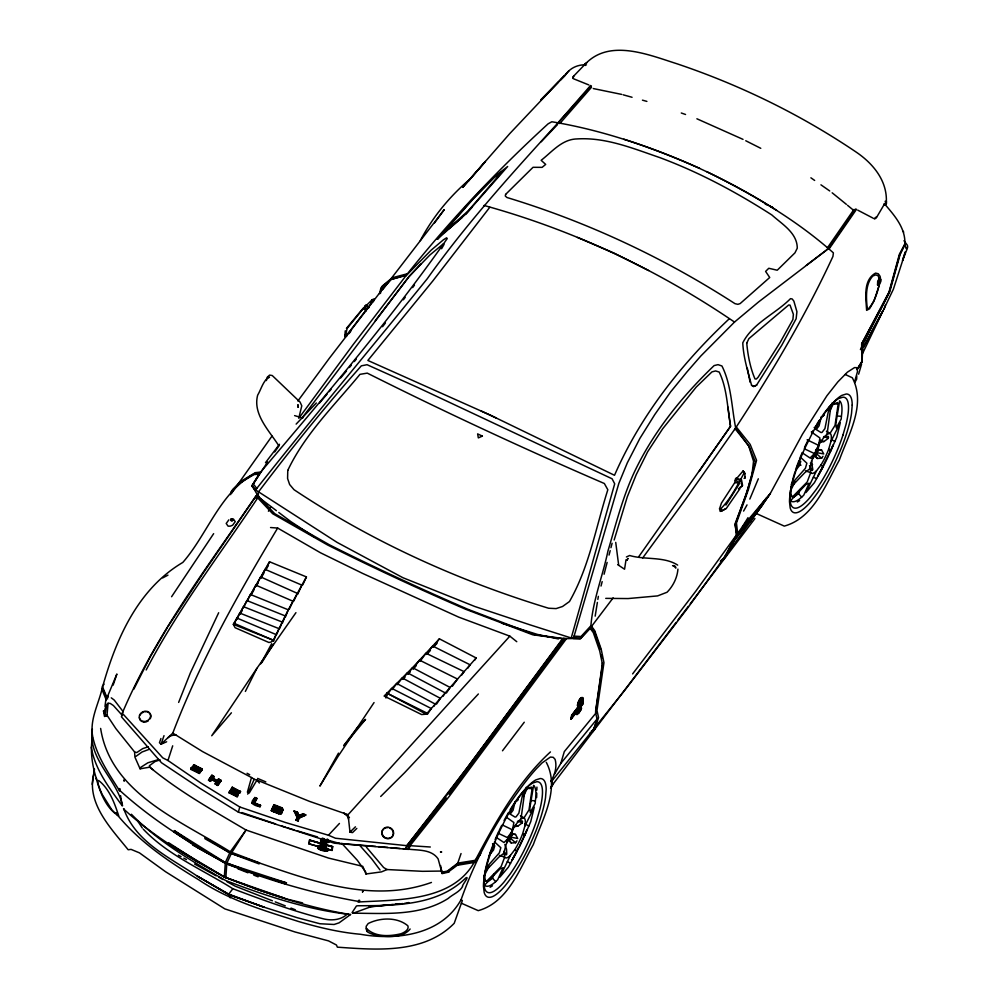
<?xml version="1.0" encoding="UTF-8"?>
<svg xmlns="http://www.w3.org/2000/svg" width="999" height="999" viewBox="0 0 999 999"><rect width="100%" height="100%" fill="white"/><g stroke="black" fill="none" stroke-linecap="round" stroke-linejoin="round"><path stroke-width="1.5" d="M578.246 705.269C580.394 706.081 577.21 704.37 578.983 703.396M271.341 810.713L274.026 804.694L282.105 807.854L282.942 809.577L282.442 811.051C279.47 810.938 283.316 811.937 281.081 813.873L278.796 813.835L271.341 810.713L274.026 804.694M274.026 810.713L278.821 812.587L274.026 810.713L274.65 809.19L279.445 811.063L278.821 812.587M279.445 811.063L278.696 812.599L274.288 810.888L274.775 809.402M274.325 805.656L271.94 810.351L280.719 813.273C286.8 811.538 265.235 815.534 274.325 805.656L281.73 808.553L282.043 810.763L280.482 810.826L281.281 812.324M274.288 810.888L274.65 809.19M274.837 808.491L275.537 806.83L280.544 809.015L279.845 810.451L274.837 808.491L275.537 806.83M275.249 808.166L275.736 807.155L275.249 808.166L279.645 810.351L280.544 808.79M278.796 813.835L278.833 812.999M278.696 812.599L279.183 811.126L274.775 809.864M279.845 810.451L274.837 808.266M281.081 813.873L281.818 811.887M281.73 808.553L282.417 809.739M282.942 810.039L282.105 807.854M282.442 811.051L282.942 809.577M282.417 809.977L280.482 811.063L281.281 812.087M576.136 713.623L576.123 713.373A3.122 0.799 -65 0 1 577.16 710.838L577.597 709.627M577.459 710.339L577.422 711.001M578.009 711.525L578.858 710.526M876.573 217.432L884.739 203.521L885.638 203.908L886.288 202.922C887.736 181.031 873.014 163.386 855.831 151.86C800.511 114.51 740.022 84.965 676.76 63.711C647.901 54.545 608.94 38.324 584.815 64.535L572.814 77.01L573.588 78.859L573.001 78.209L573.801 75.999M320.941 841.233L322.252 839.06M856.767 375.999L856.68 379.108L854.707 382.729M536.625 797.602L536.75 793.106M536.838 790.109L536.925 787.112M581.056 707.255C580.307 709.777 580.681 707.929 580.444 708.466L580.444 709.115L580.906 708.116M877.684 281.431L878.733 282.168L878.67 283.778L877.547 284.877L877.684 281.431L879.42 278.122L880.806 279.857L880.718 281.993M745.204 476.898L745.167 477.797L744.617 472.952L743.069 470.966L735.227 480.132L734.677 482.742L721.44 503.084L719.542 508.766L720.179 511.401L725.861 508.816M521.016 818.818L524.837 790.908L526.985 788.548L531.505 787.125L532.142 788.598L528.983 809.914L523.988 817.894L521.016 818.818A24.575 6.294 -65 0 0 512.562 829.882L508.503 838.124A24.575 6.294 -65 0 0 504.195 853.034L504.657 857.192L501.136 866.558L486.513 881.368L485.289 881.118L484.59 874.774L485.377 871.153L498.713 857.242L504.195 853.034M827.06 434.29L830.868 406.368L833.016 404.021L837.549 402.597L838.173 404.058L835.027 425.387L830.019 433.366L827.06 434.29A24.575 6.294 -65 0 0 818.606 445.354L814.547 453.596A24.575 6.294 -65 0 0 810.239 468.494L810.689 472.664L807.18 482.017L792.557 496.84L791.333 496.578L790.634 490.234L791.408 486.625L804.757 472.714L810.239 468.494M535.352 800.898L535.189 803.508L530.294 812.412L529.82 808.179L533.591 785.376A55.819 14.298 -65 0 1 535.352 800.898L530.669 800.449M841.395 416.358L841.233 418.968L836.338 427.872L835.863 423.638L839.635 400.836A55.819 14.298 -65 0 1 841.395 416.358L836.7 415.921A40.572 7.805 -73.8 0 0 836.987 412.899M302.61 902.909L286.263 898.913L255.856 888.835L224.35 876.91L225.324 862.562L230.27 851.797L246.029 830.032L328.534 858.079L362.799 866.358L365.959 873.988L381.456 871.89L387.088 869.542L422.44 871.315L441.695 871.053L441.983 872.889L447.677 871.503L457.417 864.16L461.051 853.546M226.598 878.208L225.861 877.609L226.823 863.261L231.78 852.509L246.029 830.032C213.087 810.439 179.333 791.732 149.738 767.17L149.413 765.709L155.107 761.5L160.165 759.877M582.679 700.074C580.644 703.009 581.593 709.665 579.895 709.615C581.68 703.646 580.419 711.038 577.447 713.186C575.149 713.473 579.12 713.111 578.708 712.275M578.846 712.212L579.308 711.725M298.876 418.169L353.221 344.505L405.557 276.261L405.656 275.05L391.059 279.595L382.917 288.674L329.27 358.366L297.864 400.999M326.698 839.697C328.659 841.17 325.874 838.473 326.361 841.121L327.272 842.257L329.795 840.534M327.847 840.409L326.985 839.759L326.998 842.032L328.009 840.034L327.61 840.896M326.423 840.284L327.135 839.385M299.176 815.434L302.747 813.81C311.451 815.908 296.403 816.021 298.376 820.991L296.091 820.266L297.103 817.482L294.093 811.013L297.352 812.087L299.001 816.258L302.747 814.56L304.92 814.834L299.138 817.569L298.177 820.391L296.541 819.867M299.113 817.781L304.895 815.034L302.759 814.347L299.013 816.058L297.103 812.337L294.742 811.563L297.078 812.749L299.001 816.258M296.091 820.266L297.103 817.482M302.747 814.56L299.026 815.846L297.352 812.087M298.376 820.991L296.129 819.854M294.093 811.013C298.863 813.523 295.592 825.261 299.138 817.569M302.747 813.81L305.744 815.184M148.339 746.74L142.682 748.638L136.726 752.584L134.615 751.997L115.847 728.583L107.018 715.247L108.054 703.246M815.796 453.621L815.659 455.182L817.894 450.636L816.895 451.398M319.493 845.891L318.918 848.863L319.692 845.828M580.369 709.615C580.494 710.039 579.62 706.343 578.296 704.632M744.617 472.952L744.779 473.851L743.069 470.966M626.023 559.727L624.562 569.23L617.757 564.685M677.934 569.13C677.247 577.772 673.089 586.126 667.045 592.245L657.592 595.904L628.109 598.563L605.744 598.376M347.202 335.477L345.342 336.888L344.842 336.238L345.267 330.819M231.943 492.744L271.99 436.101M322.153 841.358L321.453 842.569L321.84 840.596C321.541 841.395 321.865 839.834 322.19 842.419M117.445 815.421L117.17 812.412L116.433 813.561L114.61 812.724L111.9 809.939L102.36 794.717A16.359 2.735 63.2 0 1 97.827 781.418L98.664 780.506C109.553 789.035 114.535 803.146 118.719 815.833C105.944 808.478 100 792.032 96.191 778.321L96.678 779.545C92.295 766.046 89.96 751.448 92.457 737.312M580.556 699.962L580.894 698.825M580.706 699.737L580.831 699.075M230.694 494.655L231.056 491.683L239.36 483.316L253.933 474.6L259.116 474.088L260.489 472.102L255.382 472.652L240.809 481.356L232.492 489.735L232.118 492.707M576.723 710.701A2.835 0.724 -65 0 0 575.948 712.462L576.598 711.101M580.844 707.866L581.555 708.191L580.194 710.838A2.585 0.662 -65 0 1 579.657 711.75L578.771 712.762L576.086 712.087C579.707 712.487 577.659 709.652 578.321 711.113M595.591 711.213L602.472 662.837M326.223 848.601L325.674 842.519M104.97 706.405L105.732 700.686M104.408 711.188L103.247 711.101L104.433 710.963L104.957 715.983L107.018 715.247M92.37 729.033C87.537 758.953 116.945 778.92 122.59 805.768L122.09 805.606C109.191 787.774 94.88 769.43 91.284 747.14M104.957 715.983L106.593 704.557L108.154 703.246L110.215 703.408L113.411 705.531L122.452 715.609M92.245 784.365L94.505 769.055M308.916 843.818L332.118 850.424L308.916 843.818L309.515 840.022L322.565 843.743M320.005 849.05A9.441 6.331 22.2 0 1 318.194 847.951L318.244 846.79A2.835 1.898 22.2 0 1 319.942 845.891L320.966 846.078M326.91 850.199L324.313 850.811A2.585 1.736 22.2 0 1 323.264 850.773A9.153 6.131 22.2 0 1 317.657 848.213L318.119 846.315A3.122 2.098 22.2 0 1 319.98 845.304L320.13 845.291A1.486 0.999 22.2 0 1 321.815 846.016L323.651 847.252L323.351 849.787L322.377 849.812A4.82 3.234 22.2 0 1 321.278 849.649C321.915 851.822 322.665 846.952 322.877 848.988M318.381 846.553L318.394 846.415A2.835 1.898 22.2 0 1 320.092 845.516M319.031 847.027L318.494 847.814L319.543 848.176M318.893 847.926L319.28 847.339L318.644 847.951M319.493 848.064L320.092 845.941M317.957 847.502A2.835 1.898 22.2 0 1 319.655 846.603L320.517 846.99L320.454 845.728M319.717 848.863C319.418 849.387 320.766 846.977 320.03 847.102M320.092 848.576L320.679 848.95L320.317 848.151M321.366 840.933L322.003 841.508L321.603 840.996M321.491 840.271L322.04 840.321M320.454 848.376L321.129 845.878L319.692 848.126M320.242 846.615L323.027 849.1M321.403 842.344L322.864 838.598M321.653 841.682L321.378 840.758M321.641 841.458L321.778 842.082L322.265 839.747M323.052 843.343C320.467 842.844 327.035 843.144 322.927 843.518M322.44 843.955L309.653 840.409L309.166 843.718M322.727 843.243C327.66 844.854 321.041 844.367 324.425 844.929M320.741 848.738A9.153 6.131 22.2 0 0 322.202 849.312L321.041 849.462L322.939 848.913L320.891 847.352L321.616 846.665L321.228 847.164M323.339 843.406L322.814 845.691M322.49 848.75L321.778 848.526L322.727 848.8M322.677 848.613L323.614 844.342L324.725 844.517L323.913 846.99L324.25 845.454M323.264 844.904L322.552 844.567L322.977 842.532M324.001 838.661L322.714 838.748L323.301 839.26A2.148 1.436 22.2 0 1 324.151 839.098M323.201 848.313C323.351 848.251 321.865 851.697 323.301 849.812M323.002 846.315L322.739 847.427L321.666 846.39A1.486 0.999 22.2 0 0 319.98 845.666M323.726 843.693L324.725 844.118M323.876 845.366L323.526 846.215M322.777 843.418L324.325 843.918L324.812 842.594M326.186 850.873C323.688 850.986 327.535 848.95 325.262 845.828L324.363 847.414L325.474 845.891M324.375 839.635L325.499 840.421L324.687 839.61M324.238 850.112C326.124 849.025 323.926 851.198 324.538 849.412M324.737 846.128C322.315 844.53 324.363 847.439 325.075 845.354M324.787 846.365C322.452 846.453 326.248 847.464 325.15 845.191M326.373 839.522L328.646 841.445L326.923 842.831L326.348 841.445L325.249 845.978L324.188 846.003M324.8 850.386L323.888 850.386L325.112 849.562M325.112 847.589C323.114 847.989 326.386 848.376 325.562 846.278M325.437 846.578L324.525 846.165M326.173 842.332L326.386 841.595L329.033 841.608M325.187 850.761L324.575 850.761M324.837 850.661L325.637 848.613M325.587 850.199L325.899 849.05M326.586 850.811L326.411 849.3M326.323 841.957L325.799 842.981C326.061 846.777 326.011 849.512 326.823 850.786A1.486 0.999 22.2 0 0 327.772 850.449A1.648 1.099 22.2 0 0 327.297 849.437L326.074 848.313L325.524 842.894M327.21 850.012L326.598 849.737M328.434 841.558L329.383 840.721L328.084 841.258M332.118 850.424L332.717 846.628L325.474 844.567M385.851 697.964L386.988 693.169L427.147 713.174M579.045 709.115L571.053 719.043L571.578 715.409L577.747 707.342M571.253 719.143L571.79 715.509L578.846 706.293M578.758 706.755L572.04 715.596L571.391 718.843L571.878 715.521L578.433 706.955M577.01 713.611A9.441 2.423 -65 0 1 576.148 714.273L575.424 714.185L575.786 712.999M581.006 708.628L581.343 707.966L579.545 711.738A9.153 2.348 -65 0 1 576.96 714.535L575.649 713.161A3.122 0.799 -65 0 1 575.761 712.737M575.899 714.397L576.261 713.224A2.835 0.724 -65 0 1 577.197 710.926L577.509 710.239M576.086 713.935L576.061 714.11A9.153 2.348 -65 0 0 576.848 713.573M576.585 712.337L576.773 711.538M576.835 712.324L576.61 713.124M576.885 711.85L577.047 711.201L579.12 712.175L576.972 711.276M576.96 714.535C577.909 712.899 578.871 714.322 575.861 713.136M578.846 703.221L578.334 704.395L579.17 704.52M578.134 707.379L578.121 709.752L579.994 710.851L578.471 710.252M578.658 703.471L579.258 703.97L578.558 703.508C577.984 700.311 582.779 701.148 580.806 701.435M577.897 713.298L578.259 710.888M582.442 697.864L580.894 698.713A3.534 0.899 -65 0 0 579.732 700.474A4.97 1.274 -65 0 0 578.134 705.906L578.608 709.977C575.961 710.888 580.794 707.979 577.996 706.143A5.257 1.349 -65 0 1 579.682 700.399A3.846 0.987 -65 0 1 580.956 698.476L581.805 698.064M580.194 700.012C582.504 699.625 578.096 701.698 580.394 699.6L581.181 699.775A3.234 0.824 -65 0 0 580.769 700.411L583.341 698.289L581.942 697.777M578.359 711.85L578.384 712.699M578.296 705.731L579.108 706.081M579.707 705.469L579.345 706.705M578.558 703.508L580.444 701.51M579.645 700.886L580.282 701.448L580.956 700.149M580.744 700.811L580.094 702.26L579.295 701.548M579.482 711.6L576.798 710.601M579.969 708.578L579.932 709.078M578.658 707.03L579.657 707.816M580.182 708.391L579.832 709.927M583.041 700.424L582.717 704.158L580.332 707.542L580.744 706.555M579.982 705.519L580.769 704.557L580.219 705.893M582.367 698.264L582.317 699.15L581.318 698.638L583.029 698.551L581.218 700.461L580.044 700.074M581.131 702.584C578.071 704.707 583.091 702.434 579.607 701.723M580.257 707.192L580.656 705.881L580.257 707.192L578.546 706.618M581.593 698.751L582.117 697.389L580.481 698.251A3.846 0.987 -65 0 0 579.208 700.174A5.257 1.349 -65 0 0 577.522 705.918M579.994 710.851L581.168 708.116M580.506 709.465L580.182 710.364L578.983 710.052M580.844 709.103L578.359 708.703M582.417 698.001L580.419 698.488A3.534 0.899 -65 0 0 579.258 700.249A4.97 1.274 -65 0 0 577.659 705.681L578.159 708.803M580.644 708.266L581.181 709.003L580.968 708.029M583.116 700.836L582.792 704.22L580.744 706.368M94.293 771.815C85.227 802.297 110.814 828.109 128.172 849.762L131.044 849.375L139.46 852.859L165.497 871.69L224.825 908.878L294.942 931.955L328.546 940.896L336.463 945.017L337.362 947.164C376.785 949.912 423.963 954.095 454.208 923.301L462.337 900.574L461.113 899.637C474.55 861.613 493.456 825.786 517.12 793.131A95.042 15.072 -59.7 0 1 536.575 768.518L542.095 762.886L550.399 757.055L553.259 757.317L555.119 759.402C557.142 766.733 554.969 774.662 550.961 780.943M595.179 616.146L597.377 602.447M597.864 599.412L598.351 596.366M580.207 709.827L579.632 710.901M582.33 700.761L583.316 698.426M324.188 849.45C324.388 850.399 321.99 849.837 323.726 850.224M579.632 711.338L579.845 710.739A9.853 2.522 -65 0 0 580.968 709.352L581.156 708.791M322.49 838.486L321.029 840.571A4.97 3.322 22.2 0 1 321.178 839.297A4.97 3.322 22.2 0 0 321.129 841.333L321.865 841.583M523.189 791.62L518.881 813.136L515.959 816.957L514.947 817.032L508.603 813.149M829.232 407.093L824.924 428.608L822.002 432.43L820.991 432.505L814.647 428.608M880.032 281.044C877.946 290.809 875.224 301.311 868.356 308.816L867.257 308.766C866.258 298.089 864.984 284.74 872.726 276.086L875.599 274.912L877.921 275.524L879.832 279.932M880.431 281.518L874.038 300.986L869.555 308.766L866.62 310.364C865.921 298.214 862.824 280.057 875.561 273.102L878.296 273.776L880.094 276.298L880.756 279.995M577.31 709.702L577.147 710.376L579.595 711.463M580.357 708.641L581.131 709.09L580.382 710.027L578.646 709.49L580.469 710.027M828.346 455.207L817.931 475.899A55.819 14.298 -65 0 0 833.116 445.03L828.995 453.983M579.095 704.62L579.258 703.97M581.793 699.125A3.534 0.899 -65 0 0 580.631 700.886L580.631 701.023A4.683 1.199 -65 0 0 579.969 702.472L578.97 705.681M861.563 364.235L858.616 374.188M122.265 713.174L121.441 716.807L161.513 762.761L200.025 788.423L238.361 812.137L334.328 843.206L405.681 849.15L406.868 845.678L447.102 794.767L563.448 638.261L566.495 638.623L449.513 796.003L409.965 845.816L408.953 849.362L405.856 849.25L406.868 845.678L468.106 766.533L562.587 638.748L532.654 634.765L465.734 609.303A688.873 156.843 21.4 0 1 327.46 544.917L272.677 513.723L255.906 495.966C208.154 566.196 155.669 634.49 122.265 713.174L162.737 757.829L167.957 760.501L201.186 783.253L239.785 806.992L285.514 822.514L328.446 835.226L335.464 838.236L406.868 845.678M513.548 826.797L517.882 826.086L522.19 822.926L522.527 821.515M819.592 442.257L823.913 441.558L828.233 438.386L828.558 436.988M515.184 801.473L513.024 810.351L510.651 813.461M578.97 703.246L578.384 704.507L579.283 704.982M821.228 416.933L819.068 425.824L816.695 428.933L814.173 427.522M344.842 336.238L344.767 335.252M379.508 293.631L380.994 287.712L390.996 279.395L405.781 275.537L407.068 273.838L392.245 277.759L382.242 286.076L380.394 293.481M582.729 699.213L582.092 701.161L582.729 699.213L580.931 698.813M579.707 703.583L580.207 702.035M601.023 586.038L602.172 581.618M604.083 574.238L607.13 562.437M609.04 555.069L610.189 550.636M610.951 547.689L612.1 543.269M405.557 276.261L431.231 250.087L443.381 239.822L446.615 237.799L447.227 238.586C389.71 320.492 324.363 396.903 259.69 473.239L255.12 473.326C220.941 491.433 208.254 532.167 184.34 560.676L182.817 562.425C137.55 589.123 115.809 639.422 102.298 687.886C98.626 704.158 89.373 719.792 92.77 736.95C97.09 756.992 109.103 773.963 119.743 791.083L120.105 788.998L119.568 788.586L118.931 789.734M266.383 380.569L267.27 377.222L269.58 375.1L272.252 375.537L300.062 402.073L301.785 405.819L298.888 417.682M326.76 850.836L327.247 849.737M576.823 710.813L577.26 710.152L576.91 710.851M578.508 703.708L579.183 704.233M905.319 252.335L893.381 289.223L861.712 355.307M238.361 812.137L239.785 806.992M247.39 792.207L251.498 777.534L202.572 751.585L172.79 733.116L161.076 744.168L159.465 742.756L160.926 738.536M267.632 461.963L252.148 485.526L255.569 489.935L337.075 542.382L402.897 577.709L474.762 606.48L530.481 624.999L571.228 637.986L573.551 637.974L618.881 483.291L627.322 462.837L639.872 438.436L654.72 414.635L670.541 392.02L687.275 371.541L700.749 356.081L734.502 322.065L758.691 301.86L828.171 248.813L855.594 209.016M571.228 637.986L614.697 483.816L612.1 478.796L417.57 387.387L367.058 364.71L361.326 365.846C325.224 406.518 291.009 448.876 258.229 492.257L258.391 497.04L276.386 510.664M522.677 833.641L524.9 825.973L534.253 807.242L530.719 821.715L524.45 836.063L522.677 833.641A24.575 6.294 -65 0 1 514.785 849.687L510.439 855.344L499.9 877.11L508.341 867.232L510.576 863.161L517.082 851.048L514.785 849.687M614.16 540.009L627.285 496.853L636.201 474.7L647.639 451.785L662.674 428.771L696.228 387.063L711.962 371.878L715.596 370.941L719.205 372.053C727.322 388.698 727.284 408.291 730.619 426.311L638.648 556.843M800.761 461.326L799.55 465.509L795.828 470.092M828.72 449.1L830.943 441.433L840.296 422.714L836.762 437.187L830.494 451.536L828.72 449.1A24.575 6.294 -65 0 1 820.828 465.159L816.483 470.816L805.943 492.569L814.385 482.692L816.62 478.621L823.126 466.521L820.828 465.159M842.931 435.114L845.991 424.55A60.802 15.572 -65 0 0 842.894 397.19L838.798 398.476A60.802 15.572 -65 0 0 823.101 414.672M579.195 710.589L578.159 711.338A2.835 0.724 -65 0 0 577.16 713.636L577.347 713.96M554.445 774.287L560.789 763.423L564.31 751.61L596.053 712.924M325.824 849.487L326.723 848.788M579.095 710.589L578.433 710.951M884.19 309.041L885.414 304.982M578.296 704.944L579.17 704.794M579.258 707.404C577.934 707.479 580.169 708.166 579.782 708.753M345.342 336.888L346.516 335.102L345.754 334.39L347.128 328.409L363.748 308.004L372.34 299.588L374.288 299.275L373.314 301.686M579.919 706.605L579.745 706.093M905.181 251.985L902.522 260.489L907.429 248.227M579.408 703.458L580.681 700.561M854.794 381.156L857.529 371.441L856.667 367.669L854.495 367.607L847.402 372.165L837.874 381.868L826.885 395.791L802.484 434.14L770.379 493.356L762.474 504.945L687.524 608.266L624.737 690.309L551.848 781.081L552.947 784.44L550.549 788.261M167.957 760.501L172.702 745.816M580.407 702.447L581.393 701.473L580.407 702.447L579.22 701.972M577.247 714.16L576.211 713.835A9.441 2.423 -65 0 1 575.674 714.048L575.424 714.185M579.283 703.845L581.018 700.237M113.149 685.139L116.883 674.013L105.981 700.124M403.109 848.688L407.692 849.063L408.878 845.604L446.241 797.876M164.011 735.664L161.076 744.168L166.658 741.782M578.496 712.824C577.434 713.473 580.694 711.875 577.509 712.587M579.12 706.668L578.758 707.392L579.133 706.743M382.517 289.81L444.23 209.64L434.59 222.864M579.732 708.391L579.982 707.579M581.243 708.079L580.619 707.791L581.393 708.016M579.907 706.505L580.032 707.167M577.922 712.262L577.534 712.762M487.787 881.505A40.572 8.804 -55.8 0 0 492.47 878.109L493.968 874.025M793.83 496.978A40.572 8.804 -55.8 0 0 798.513 493.581L800.012 489.485M359.24 901.622L359.69 900.374L358.978 900.211L358.017 902.022C397.427 899.674 452.947 901.922 474.762 861.3C495.429 822.264 517.607 782.092 550.437 751.922M593.206 730.132L597.514 718.456L560.789 763.423M320.729 846.94L321.291 846.49L321.228 847.277M104.246 711.613L105.594 707.155M581.643 699.937L580.444 699.437L581.393 699.737M581.056 702.884C579.795 706.905 580.794 700.062 579.607 702.896M172.79 733.116C200.212 661.213 238.162 593.906 277.66 528.059L320.479 552.772L362.575 573.389L458.753 617.145L509.84 636.151L516.77 641.695M579.932 707.467L579.82 708.366L578.746 707.866M579.832 711.288L576.947 710.314M273.501 641.283L276.124 634.565L236.913 618.044L234.091 624.25M276.86 634.178L279.033 628.646L239.748 613.049L237.088 619.193M327.31 850.636L326.973 849.612M282.467 623.026L285.277 615.933L246.84 600.536L243.669 607.592M285.477 616.895L288.286 609.802L306.431 576.91L269.518 561.763L233.316 624.363L235.102 627.709L268.868 642.482L271.154 642.032L273.339 640.247L288.286 609.802L250.299 594.442L247.128 601.498M178.646 702.409L190.372 672.889L218.669 612.737M279.708 628.471L282.267 622.065L243.381 606.63L239.96 614.173M578.696 710.776L578.296 711.413L578.633 710.776M309.515 840.022L322.49 844.13L323.127 842.457L324.75 843.019L323.214 842.819M317.657 847.539L318.344 847.577A9.441 6.331 22.2 0 0 319.23 848.163M317.657 848.213L318.094 846.553M321.029 840.571L321.641 839.098M318.594 846.79L318.431 848.551L318.931 847.239M321.116 842.032L321.84 838.86M318.431 848.551L319.118 846.066M321.116 841.52L322.365 838.461M322.265 839.922L323.301 839.385L321.903 839.272L322.652 838.436M319.58 846.39L319.93 846.553M322.215 840.746L321.228 842.045M323.164 838.398L321.278 841.57L321.94 839.759L322.29 840.646M322.178 841.97L322.003 843.031L323.152 838.848M319.268 849.075L319.555 848.363M320.542 846.053L320.667 847.015M322.665 840.796L321.528 843.044M322.665 840.571C328.958 842.819 320.067 841.782 323.301 839.435A2.148 1.436 22.2 0 1 324.088 839.235M320.417 846.34C322.365 846.215 317.62 848.526 318.931 847.676A9.153 6.131 22.2 0 0 319.355 848.014M322.003 843.031L322.477 841.707M322.515 841.458L324.625 842.482L322.689 841.932L322.802 840.758M319.917 848.451L319.318 848.938L320.392 849.649L320.841 848.388M319.68 849.275L321.066 846.203L322.964 847.914L322.115 844.055L322.927 841.882M321.591 842.744L322.028 841.77L324.563 842.944L322.44 842.007L321.903 843.968L322.902 841.695M319.805 849.275L321.566 846.403M321.616 847.864L321.69 846.503M320.679 849.575L320.791 848.813M322.24 844.779L323.226 843.056M322.115 846.94L322.178 848.238L321.066 847.926M323.451 843.705L323.251 845.966L322.527 845.491M321.89 848.326L320.891 849.812L322.178 847.277M322.789 845.828L323.152 844.854M321.416 847.065L320.829 849.774C318.444 848.363 323.401 851.772 322.54 847.377M321.566 850.112L322.727 847.976M323.089 846.54L323.476 845.579L322.852 846.578M325.174 841.133C321.178 837.474 325.724 843.606 325.836 839.41M323.776 845.391L323.002 847.065L322.265 844.729M324.325 844.642L324.7 843.481M322.59 849.462L322.103 850.286L322.827 849.187M322.34 850.224L323.251 849.1M324.912 846.815L325.249 845.229M326.823 842.244L327.11 841.533M327.51 840.371L327.834 839.422M326.998 842.032L327.422 841.333M326.223 841.97L327.884 841.857M325.212 848.001L325.686 846.865M324.2 850.636L324.5 849.937M325.761 847.09C326.373 848.85 323.214 848.626 325.137 848.176M327.66 842.07L327.947 841.358M324.787 850.074L324.388 850.624A9.853 6.606 22.2 0 0 326.436 851.148A1.486 0.999 22.2 0 0 327.56 850.973L328.234 849.749L326.498 847.976L325.949 842.619M325.387 848.526L325.849 847.389M328.908 840.808L328.209 842.532M325.324 850.811C328.059 844.642 328.147 854.182 326.124 849.912M325.599 850.886L326.461 848.338L326.074 848.975M326.785 848.626L325.836 850.923L325.961 850.137M326.049 850.961L326.86 849.425L326.011 849.175M327.235 849.637L326.273 850.773L327.472 850.973A1.648 1.099 22.2 0 0 327.085 849.962L327.123 849.912M326.86 850.848L327.435 850.311M332.717 846.628L325.299 844.867L332.405 846.89L331.918 850.199M581.555 699.525L580.669 699.138L581.755 698.139M758.316 478.796L749.812 499.088M823.051 415.784C821.777 417.332 825.486 413.449 822.801 416.383L823.963 415.122M149.738 767.17L140.085 768.818L140.697 767.369L147.889 762.786L158.841 759.465M247.702 794.143L254.196 779.282L251.498 777.534M581.843 699.462L582.067 697.702M860.426 349.6L862.324 345.379M864.222 341.171L865.484 338.349M579.895 707.729L580.157 708.766M580.731 699.225L581.843 699.412M580.731 704.432L579.932 705.481L583.279 700.911M293.831 601.048L297.352 593.356L260.614 576.91L256.081 586.176M518.394 847.664L511.888 860.426A55.819 14.298 -65 0 0 526.548 830.881M297.615 594.417L301.885 585.139L265.06 569.33L260.864 578.046M302.759 584.865L306.431 576.91M882.779 311.051L863.436 347.265L882.542 311.438M289.198 609.44L293.007 601.236L255.781 585.127L250.599 595.516M510.189 812.412L512.874 806.692M816.233 427.872L820.266 419.455M371.104 302.722L372.527 299.712L374.35 299.4M584.815 64.535L585.289 65.484L584.677 64.023L586.975 62.562M133.829 689.198L150.3 656.693L167.083 628.021M265.309 570.466L269.518 561.763M279.645 809.889L280.145 808.878L275.736 807.617M326.161 848.813L326.248 848.213M580.094 709.577L580.719 709.165M484.028 876.36L489.06 866.083M579.208 704.32L579.845 702.896L579.557 703.858M790.696 490.546L795.104 481.543M499.125 830.594L501.61 825.536M499.088 832.229L505.107 820.004A65.06 16.658 -65 0 1 535.764 779.932L540.159 778.533A65.06 16.658 -65 0 1 546.166 789.585L545.504 797.826A65.434 16.758 -65 0 1 535.814 831.268C527.934 850.599 518.331 869.467 505.144 885.751A65.06 16.658 -65 0 1 484.178 892.394L483.454 886.288A65.06 16.658 -65 0 1 499.113 832.217M509.765 838.149L511.85 835.164L509.615 839.709M519.305 846.54L527.06 829.57M804.545 447.327L808.278 439.747M523.264 796.553L527.285 788.423L532.142 788.598M829.969 410.676L833.316 403.896L838.173 404.058M857.254 368.956L861.837 361.501L861.737 343.806L888.998 292.07L899.412 254.196L904.844 244.268C905.768 227.897 894.167 215.172 884.24 203.534M245.367 691.42L256.868 668.368L295.941 612.662M259.99 806.742L260.364 805.781L254.133 803.233L256.556 798.139L254.658 802.896L260.489 805.281L259.99 806.742C252.31 805.269 249.25 802.172 255.17 798.014M251.973 803.471L254.77 797.414M260.127 806.243L252.51 803.134L255.157 797.577M252.51 803.134L255.17 797.789L256.568 798.363M256.955 798.301L254.658 802.896M260.489 805.281L260.364 806.006M905.144 243.381L899.612 254.995L889.235 292.183L862.761 343.631L861.887 361.725L857.429 369.131L862.075 362.1L862.824 344.343L889.659 292.07L900.149 254.345L905.156 244.28M146.179 669.967C178.134 608.716 220.542 553.771 258.716 496.391L257.118 494.592L202.597 573.95L167.844 626.723M579.532 701.073L579.07 702.047L579.857 702.359M322.415 840.084L321.753 839.772M577.447 710.639L579.22 712.087M268.406 511.238L270.542 507.13M492.307 848.788L489.947 853.321A60.802 15.572 -65 0 1 493.556 843.481M796.578 467.657L798.338 464.26L800.986 465.197M325.499 849.1L324.5 849.587L325.886 847.676L324.912 848.251M581.256 702.022C578.159 704.657 583.516 700.861 579.47 701.236M363.561 308.816L365.247 305.694L368.456 308.079L369.043 307.305L365.846 304.92L363.599 309.091M260.714 663.836L271.641 643.693M880.494 309.19L861.65 343.768L861.837 361.501M580.194 706.056L580.719 704.994M743.581 511.101L747.027 504.895M338.486 753.134L319.892 786.101L338.012 756.493L374.051 702.572M240.122 614.148L242.307 610.289M420.292 240.622C432.667 217.108 449.687 196.328 469.942 179.146L470.492 178.596L462.724 187.362L509.652 133.729L558.441 82.105M580.382 708.828L580.332 708.915A9.853 2.522 -65 0 1 579.882 709.652L580.082 709.028M579.595 709.49L579.258 710.227M580.019 710.714L580.556 709.877L578.821 708.99M447.677 871.503L448.014 870.928L448.988 872.065L447.677 871.503L448.014 870.928M250.737 595.479L253.858 590.159M256.119 586.326L258.192 582.804M261.001 578.021L263.973 572.976M266.196 569.18L268.419 565.397M249.213 793.056L256.968 780.082L309.603 801.41L348.064 814.709L349.987 832.117L352.497 832.617L356.818 828.408M581.118 700.624L580.444 701.985A5.47 1.399 -65 0 0 579.969 703.483L579.695 705.444M261.85 662.624L273.189 644.205M579.033 710.514L579.77 710.801L579.27 711.688A4.82 1.236 -65 0 1 578.708 712.537L578.746 712.387M632.629 673.888L695.691 591.308L742.469 526.648L748.026 517.644M124.301 809.989L123.501 808.628L123.951 809.277C135.889 842.382 170.167 857.766 197.265 876.123L228.958 894.692L263.973 907.167L297.165 917.694L319.93 923.75L334.091 924.487L339.111 922.826L350.699 914.41L349.413 914.797M725.936 505.082L739.597 483.329M322.115 844.055L322.577 843.531L322.852 844.317M756.543 385.177L781.742 345.279L796.128 318.768L796.927 311.713L793.868 301.136L792.207 298.976L790.521 298.639C775.524 313.811 752.559 323.239 742.781 342.832C743.368 357.055 747.851 371.528 751.548 385.227L753.658 386.513L756.543 385.177L753.658 386.513L751.548 385.227M433.828 706.355L435.277 704.083L396.728 683.441L392.307 689.56M642.607 558.066L685.626 499.263L735.664 427.909C771.64 372.852 805.269 316.171 832.941 256.443L833.391 252.859C795.641 219.28 751.748 193.893 706.63 171.578M458.841 863.81L458.141 864.909L457.417 864.16M578.346 712.412L578.009 712.687M721.453 511.213L726.423 508.279L739.934 488.723M267.52 377.972L268.244 377.447C262.737 381.955 261.139 389.273 257.655 395.179C252.56 414.41 269.53 431.031 279.033 446.116M578.271 712.225L578.009 712.637A9.441 2.423 -65 0 0 578.483 711.862M461.113 899.637C441.458 935.052 396.578 940.658 360.289 934.252C339.285 932.404 318.781 927.434 298.589 921.515C264.136 910.551 228.958 900.311 198.726 879.794C168.956 861.762 139.598 842.057 117.32 814.897M171.591 596.728L213.649 533.653M232.13 791.42L237.562 794.105L232.13 791.42L231.518 792.344L237.625 795.366L237.125 796.79L228.983 792.756L232.255 787.175L240.509 791.695L239.585 793.081L234.703 790.671M228.983 792.756L232.367 787.662L240.509 791.695M237.912 794.255L231.855 790.821L230.844 792.682L237.3 796.191L229.67 792.419L232.53 787.774M229.67 792.419L232.592 788.024L232.255 787.175M231.855 790.821L237.849 794.005L238.311 793.318L232.38 790.371L233.092 788.973L239.822 792.744M230.844 792.682L231.918 791.071M232.38 790.371L233.092 788.973M233.167 790.521L233.366 789.572L239.585 793.081M232.255 791.907L231.518 792.344M233.054 790.034L238.486 792.719L238.374 793.556M237.675 794.605L238.486 792.719M237.125 796.79L237.238 795.953L229.608 792.17M237.625 795.366L237.512 796.203M240.397 791.208L240.284 792.045M443.019 696.266L445.254 692.906L407.392 672.789L402.822 679.058M446.391 693.056L450.124 687.462L476.173 657.966L439.385 638.823L412.55 667.657L384.103 696.053L421.59 714.535L426.248 714.185L450.124 687.462L412.55 667.657L407.967 673.925M345.754 334.39L346.516 335.102L350.449 330.357L374.288 299.275M256.868 668.368L211.726 735.751L231.406 712.799M427.435 714.273L431.293 708.541L391.77 688.398L386.638 695.541M436.488 704.145L440.397 698.351L402.247 677.934L397.215 684.702M576.923 711.6L576.46 712.262L577.097 711.263M749.912 522.24L770.379 493.356L731.755 543.731M256.169 498.426L257.917 495.891L252.148 485.526M467.732 668.256L470.129 664.81L432.679 646.028L426.498 654.42M474.575 660.277L476.173 657.966M509.39 841.121L511.238 842.994L515.596 842.731L516.945 840.783M815.434 456.593L817.282 458.466L821.628 458.204L822.989 456.256M441.595 248.714L444.006 244.493L443.494 243.694L429.932 254.97L408.953 276.561L301.798 418.356M699.075 471.453L730.481 426.248L727.959 407.105M856.543 209.278L828.87 249.275L827.309 247.977L853.97 209.428M274.688 451.948L278.221 446.94M438.698 237.2L437.287 239.223L465.946 213.948L507.654 166.496L493.331 177.797L471.041 200.624L437.649 239.086M461.501 675.312L464.098 671.64L425.961 653.234L420.03 661.363M732.367 542.607L764.834 500.462M452.36 686.251L457.542 679.058L419.543 660.139L413.111 668.793M769.592 494.505L765.309 499.925M733.591 540.397L767.02 497.29L742.469 526.648M758.778 509.989L763.398 503.596M322.714 843.918L322.178 841.882M433.204 647.202L439.385 638.823M197.153 770.641L192.133 767.756L193.669 764.847L202.098 768.855L201.323 770.853L201.361 769.842L195.017 766.583L194.256 767.557L201.036 771.228L199.313 773.438L190.859 769.38C190.971 765.159 198.701 776.46 200.075 770.554L194.256 767.557M202.06 769.867L202.098 768.855M613.136 597.877L590.784 627.384L580.469 638.386L564.585 638.673L449.088 794.193M349.026 333.591L350.811 331.218M403.359 299.787L405.207 297.352M412.624 287.587L414.473 285.14M343.718 745.566L356.843 728.271L365.559 719.38L343.906 745.716M676.123 622.427L550.911 786.925M677.996 619.954L688.323 606.356M690.197 603.883L754.932 518.556M265.497 462.662L279.495 444.268M502.497 750.786L524.263 722.227M347.452 913.948C341.221 920.017 331.78 920.866 323.651 918.893C292.707 911.013 262.7 899.974 232.842 888.723L228.734 894.117L230.195 897.801M580.094 700.287L580.094 701.76M582.13 698.139L581.281 698.888M578.733 703.284L579.507 703.259M580.819 700.636L580.631 701.023A3.234 0.824 -65 0 1 581.743 699.362L583.029 698.551M571.053 719.043L575.449 713.286M576.51 713.024L577.01 712.349M577.909 712.762L577.41 713.436C578.259 712.287 577.372 714.098 576.036 712.25M517.007 800.324L517.919 799.662L516.545 800.923M479.982 854.482L474.762 861.3L460.289 863.586M507.717 837.237L512.125 831.48L511.725 834.165L507.317 839.922M506.993 842.706L511.95 834.327L512.924 827.671M815.521 450.399L818.156 446.953L817.769 449.637L813.361 455.394M375.262 320.704L409.091 276.623L420.766 264.073M217.17 785.102L220.579 780.082L221.179 780.431L217.77 785.439L215.122 783.94L216.333 781.78L211.713 779.17L210.502 781.33L208.516 780.207L211.938 775.187L212.587 776.061M208.516 780.207L211.938 775.187M209.116 780.544L212.537 775.524M217.62 781.53L211.776 777.971L217.62 781.53L219.168 779.532L220.617 780.356L217.145 784.839L215.697 784.015L217.22 781.755L211.401 778.458L209.877 780.731L209.091 780.281L212.562 775.798L213.349 776.235M211.8 778.246L213.324 775.973L213.961 776.847L212.7 778.471L213.911 776.31M210.502 781.33L211.713 779.17M215.122 783.94L216.333 781.78M218.544 778.933L217.332 781.093L218.544 778.933L219.193 779.794M215.722 784.29L217.22 781.755M217.595 781.268L219.143 779.27M217.77 785.439L221.179 780.431M720.629 508.928L721.478 509.09L719.542 508.766L720.629 508.928C730.856 498.763 737.349 485.302 744.267 472.752L744.542 473.688M382.555 326.698L385.414 323.027M877.547 284.877L879.245 282.705M591.408 86.026C534.964 148.826 476.298 209.703 427.26 278.746C370.167 349.263 311.788 418.718 255.569 489.935M489.81 207.243L432.792 280.981L367.869 360.452L490.284 415.122L614.51 475.287C640.659 415.347 681.805 363.236 729.307 318.743M191.433 768.643L191.483 767.632L198.027 771.603M190.859 769.38L191.483 767.632M194.093 765.259L192.657 767.407L194.305 765.271L201.873 769.168M194.318 767.794L195.017 766.583M201.136 770.154L195.03 767.532L201.323 770.853M195.217 768.231L195.317 767.157M197.839 770.903L191.933 767.057M198.202 771.727L198.901 770.516L192.707 767.319L198.963 770.753L198.202 771.727L190.971 768.618L198.551 772.527L200.075 770.554M199.313 773.438L200.849 770.529L201.036 771.228M551.098 781.643L552.622 779.695M488.861 855.768L493.506 850.037L494.717 845.853L492.519 843.78M104.071 684.19L102.298 686.375L107.58 698.913M349.425 367.495L351.386 365.122M354.32 361.551L356.281 359.178M346.428 328.396L363.249 308.104M565.684 74.813C569.917 67.832 578.458 64.286 586.438 64.885M406.68 274.75C449.637 220.667 497.165 170.429 548.114 123.826L551.798 121.766C603.071 130.207 652.285 147.402 699.712 168.356M340.659 377.959L346.503 370.979M329.47 840.584L328.584 841.183M319.643 402.884L327.235 393.906M329.133 391.658L331.019 389.423M590.596 85.464L557.792 123.064L559.89 123.476L591.533 87.25M321.653 839.385L322.415 839.185M327.422 849.949L326.998 851.048M791.27 484.303L805.381 468.344L806.867 463.199L800.524 457.305M486.226 867.694L499.338 852.871L500.824 847.726L494.493 841.845M509.84 636.151L348.064 814.709M410.152 929.008C403.022 937.699 390.06 936.725 379.932 935.951C374.563 934.415 364.76 934.252 366.208 926.273L368.194 923.526C380.095 917.532 397.215 916.845 407.792 925.736A16.359 7.318 -5 0 1 400.986 933.753C389.797 936.438 375.262 937.262 366.533 928.508L367.195 931.692M465.946 213.948L472.352 207.005M516.758 800.911L517.919 799.662M274.001 810.127L274.65 809.427L279.445 811.3M413.186 668.955L416.183 665.746M427.535 653.558L430.407 650.461M434.24 646.341L437.112 643.256M328.446 835.226L339.448 823.451M478.371 693.98L404.657 772.652L380.694 796.478M541.146 141.796L557.567 124.538M296.141 424.1L316.333 402.984M568.993 70.779L540.809 99.937L564.86 75.624L560.576 79.945M402.934 679.283L404.982 677.235M408.079 674.15L410.139 672.09M626.41 556.967L629.632 555.506C644.904 560.027 663.96 556.231 677.672 565.097M349.987 832.117L355.444 826.822M323.014 840.147L325.087 841.458L323.052 839.897M228.846 519.855L226.211 523.464L228.084 526.173L230.282 526.148L232.592 525.262L235.227 521.653L233.354 518.956L231.156 518.981M790.546 500.711A55.819 14.298 -65 0 0 801.685 497.152L803.745 495.192L809.128 483.204L805.943 484.478L790.534 500.699M495.629 881.68L497.714 879.719L503.084 867.731L499.912 869.005L484.49 885.226A55.819 14.298 -65 0 0 495.641 881.68L492.47 878.109M323.239 845.379L320.854 841.32A5.257 3.521 22.2 0 1 321.129 838.823M720.529 560.951L723.8 558.104L736.787 534.615L735.002 523.951L745.878 495.217L751.91 475.199L753.546 461.226L748.738 446.128L736.413 429.033L734.565 429.445M720.404 561.288L725.586 556.818L737.712 533.866L736.463 523.014L748.401 489.597L756.568 460.352L750.162 444.393L736.475 427.21L735.239 428.933L748.925 446.029L755.319 461.988L747.152 491.233L735.227 524.65L736.45 535.501L724.35 558.453L721.228 561.138M448.489 229.096L462.375 217.307M322.827 846.465L323.526 846.665M322.115 842.694L322.839 843.855M721.003 511.363L721.74 510.751M326.198 849.824L326.96 849.35M322.09 849.487L320.105 848.426M806.393 265.297L826.772 249.875M582.617 698.676L582.067 699.537M135.951 756.355L142.07 751.985L149.038 749.387M740.197 487.187L742.569 485.526L741.52 479.82L736.013 478.146L735.414 478.921L740.921 480.594L741.982 486.301L738.423 488.786M371.628 300.075L372.527 299.712M326.111 850.798L326.398 848.875M324.138 849.649L323.489 846.091M797.314 502.01L799.637 500.574M490.109 887.262L492.432 885.826M321.903 847.164L322.115 847.439M162.725 577.884L167.957 575.137M589.86 733.104L593.269 731.368L597.127 719.492L595.566 712.437L602.522 664.622L599.737 651.086L593.294 632.592L589.997 628.146L591.52 626.223L594.717 630.631L601.173 649.138L603.958 662.674L596.99 710.501L598.563 717.582L594.68 729.47L591.396 731.068M299.101 817.981L305.781 814.772M327.16 842.494L328.883 841.97M578.009 710.813L579.507 710.401L579.02 706.068M353.171 913.198C385.065 913.348 420.042 916.358 448.151 898.476C452.772 894.305 459.478 892.107 462.637 886.463C461.026 886.338 470.229 875.574 465.921 877.846C437.362 905.968 395.154 905.594 357.867 905.756L356.468 905.943L352.085 912.611L353.171 913.198L370.704 906.817L392.632 904.57M327.759 841.97L327.085 841.707M280.482 811.288L282.442 810.589M431.456 882.442C364.048 906.58 295.18 873.938 231.306 853.533L259.066 863.898L259.528 862.899L230.27 851.797C180.894 820.703 110.614 793.431 100.637 728.421M744.093 478.384L745.067 478.096M321.178 849.1L321.603 849.038A4.82 3.234 22.2 0 0 322.302 849.075M442.045 873.638L447.852 872.302L457.255 865.284L474.762 862.387L480.669 853.483L475.749 860.251L457.842 863.099L447.365 871.091L441.558 872.239L441.133 870.129L441.483 871.49M328.646 841.445L327.547 841.882L328.334 840.034L327.422 839.372M811.288 458.553L813.036 458.179L815.584 454.845L819.267 445.392L818.968 443.144M823.426 437.225L827.996 436.238M517.382 821.752L521.953 820.766M404.458 903.408L408.791 902.547M322.227 849.3L321.953 849.275M579.333 708.99L580.856 709.327M395.604 904.207L400.05 903.658M402.984 903.583L369.255 906.717M580.656 700.898L580.719 700.886A4.97 1.274 -65 0 0 579.033 706.318M324.962 847.951L325.761 847.964M324.975 847.726L325.487 847.339M327.335 842.12L326.398 841.658M318.918 848.863L318.519 848.501M320.554 849.088L321.216 849.275L320.554 849.088A9.153 6.131 22.2 0 0 323.052 849.962M324.176 847.002L325.012 847.027M319.792 846.578L320.454 846.578M324.575 845.566L323.326 845.042L324.438 845.229M734.677 482.742L739.035 482.729L735.227 480.132M281.081 813.411L278.796 813.361L271.341 810.251M884.702 204.595L884.065 204.583L885.738 204.595L886.475 203.509L886.375 201.96L885.439 201.885M816.195 452.535L823.738 453.933L821.503 449.862L818.381 449.787L815.484 455.669L817.282 458.466M511.663 837.349L517.694 838.461L515.472 834.39L512.337 834.327L509.453 840.196L511.238 842.994M578.621 712.824L577.484 712.287M408.878 845.604L430.319 847.002M573.551 637.974L580.469 638.386M270.554 527.534L277.66 528.059M199.113 772.726L190.672 768.681M338.898 843.343L375.587 846.403M378.646 846.653L387.812 847.414M390.871 847.676L400.05 848.438M320.117 846.802L322.365 849.175M324.038 849.937L323.127 849.35L324.076 849.824M339.573 843.431L329.408 840.596M407.692 849.063C418.044 850.511 431.406 848.988 438.124 858.903L441.983 872.889M817.582 449.4L821.503 449.862M511.538 833.928L515.472 834.39M575.611 713.386L577.322 714.123M564.585 638.673L534.665 634.69L467.744 609.228A688.873 156.843 21.4 0 1 329.47 544.842L274.688 513.648L257.917 495.891M319.967 847.839L319.742 847.439M348.676 914.347C306.468 909.402 266.034 895.803 226.473 880.818L224.962 880.119C191.808 861.2 158.329 841.72 131.381 814.26M885.151 201.274L886.488 201.511M319.593 847.402L318.656 847.202M349.812 914.435C307.118 907.504 266.046 893.268 225.861 877.609L224.35 876.91C189.011 857.417 153.784 836.75 123.951 809.277M358.416 901.423C313.424 893.481 269.293 880.606 226.785 863.923L286.039 884.065M593.269 88.549L621.69 94.405M322.64 840.009L321.303 839.822M558.404 638.96L537.312 634.39L501.66 623.164M367.42 308.891L363.748 308.004L365.959 311.076M322.814 849.699L323.064 849.762A9.441 6.331 22.2 0 1 322.677 849.649M623.176 94.818L632.067 97.278M642.444 100.162L646.89 101.399M254.196 779.282L256.968 780.082L259.365 783.029M319.63 847.077L318.781 847.102L319.93 847.364M325.961 849.275L326.773 849.512M325.799 849.699L326.648 849.949M326.386 850.261L325.412 850.211M294.605 415.609L302.822 418.057M287.312 827.821L294.505 829.994M297.377 830.868L317.52 836.95M484.028 205.457C573.289 230.057 658.054 269.93 734.502 322.065M254.807 888.635L284.952 898.388L225.861 877.609M294.056 811.425L297.315 812.499M226.823 863.261L286.563 882.891L255.756 874.275L224.013 861.825C186.913 841.57 150.886 818.743 119.543 790.209M241.833 812.549L275.599 823.925M281.468 825.898L285.876 827.384M623.826 139.211C677.584 156.269 729.12 180.032 776.685 210.377M681.281 112.999L685.551 114.485M805.406 470.804L810.689 472.664A24.575 6.294 -65 0 0 816.483 470.816M499.375 855.331L504.657 857.192A24.575 6.294 -65 0 0 510.439 855.344M820.254 440.184L823.913 441.558M515.434 825.174L517.882 826.086M265.834 781.905L257.605 778.408M274.026 805.157L282.093 808.316M274.325 805.431L281.73 808.316M275.537 807.055L280.544 809.015M274.288 810.414L278.696 812.137M272.377 900.773L235.102 886.138L226.998 881.717M275.237 901.897L285.277 905.843M291.009 908.091L295.317 909.777M233.316 624.363L273.339 640.247L233.966 623.239M237.837 868.768L247.964 872.789M253.758 875.099L258.104 876.822M387.088 869.542L383.653 867.544L366.371 847.115M574.575 79.183L588.836 84.94M254.782 797.851L256.968 798.75M260.502 805.718L254.133 803.233M252.497 802.921L260.127 806.468M251.96 803.034L259.977 806.305M812.062 470.529L809.465 465.596M506.018 855.057L503.883 851.285M696.89 118.781L743.019 139.373M577.484 237.412L614.135 253.134L648.601 270.529M813.348 477.197L816.62 478.621M507.305 861.725L510.576 863.161M903.258 231.343L903.67 232.168M672.552 565.659L674.025 566.308M481.168 411.001L496.303 418.044M824.038 436.451L828.233 438.386M517.994 820.978L522.19 822.926M765.159 204.008L767.881 205.282M770.316 206.269L773.338 207.817M770.279 206.556L772.989 207.817M845.254 374.488L852.322 377.772C866.408 404.37 848.451 434.765 839.335 460.077C825.723 484.44 813.96 517.857 784.277 526.111L756.106 513.424M581.68 698.501L582.579 698.925M581.655 699.1L582.554 699.525L582.205 700.823M581.78 699.662L582.779 700.174M581.63 699.849L582.529 700.262M579.957 700.324L581.543 700.761L579.845 700.474M578.483 703.97L579.258 704.507M578.683 706.53L580.307 707.28M578.646 706.967L580.144 707.642M580.594 708.004L581.393 708.378M580.082 707.941L578.583 707.392L579.969 708.091M580.594 708.453L581.268 708.766M578.771 708.591L580.781 709.54M578.821 709.777L580.207 710.301L580.294 709.253L579.944 709.827M577.772 710.264L579.907 711.101M577.072 710.476L579.545 711.738M576.398 711.363L578.933 712.437M461.376 903.221L478.234 910.651C507.917 902.397 519.68 868.968 533.304 844.605C542.42 819.305 560.364 788.898 546.278 762.312M224.375 876.585L225.874 877.284M804.282 448.763L814.547 453.596L810.064 458.004L802.472 452.972M498.239 833.291L508.503 838.124L504.02 842.544L496.428 837.499M807.105 439.822L818.606 445.354L819.917 437.999L811.338 431.918M502.347 824.962L512.562 829.882L513.873 822.527L506.406 817.219M232.592 788.024L240.222 791.807L239.76 792.494L233.142 789.222M232.317 790.134L238.599 793.218M230.781 792.444L237.737 795.866M228.871 792.269L237.013 796.29M195.08 766.82L201.436 770.079L201.336 768.893M326.81 840.334L327.897 841.108L327.197 839.672M745.754 140.747L760.776 148.314M194.368 765.509L202.285 769.555M191.246 767.944L198.139 771.49M857.766 210.152L873.188 218.207M810.089 468.269L812.824 469.705L811.388 461.014M504.058 852.809L506.78 854.245L506.53 849.138L504.82 844.53M386.988 693.169L426.248 714.185M192.67 845.029L221.241 860.439M178.384 855.181L181.094 856.655M183.791 858.141L186.488 859.615M194.593 864.035L216.196 875.823M218.893 877.297L222.952 879.507M247.053 773.263L249.7 774.725M579.083 709.59L578.983 709.727M211.988 775.724L213.961 776.847M218.594 779.457L221.229 780.956M212.65 777.946L217.282 780.556M217.245 782.017L211.401 778.458M211.763 779.695L216.383 782.317M224.35 876.91L172.527 846.041L198.164 862.274M232.842 888.723C202.76 869.717 167.982 855.331 143.244 829.133M225.1 877.509L199.213 862.462L168.519 842.656M831.767 439.722L834.839 441.546M524.7 823.651L528.808 826.073M826.423 431.231L830.019 433.366A24.575 6.294 -65 0 1 830.943 441.433M520.392 815.758L523.988 817.894A24.575 6.294 -65 0 1 524.9 825.973M225.324 862.562L174.188 830.569L199.113 847.901L225.287 863.223L199.076 848.576L173.639 831.742M810.376 463.186L812.574 464.61M313.936 536.763L290.784 521.553L278.783 512.475M323.102 845.678L323.576 846.328M810.901 177.81L814.66 180.444M820.941 184.827L829.732 190.971M321.016 847.214L320.442 846.777M327.56 841.121L326.698 840.471M111.264 697.826L114.198 700.037L123.339 711.887M349.438 817.482L343.806 813.174A6.993 6.656 39.3 0 1 348.551 819.118M832.167 192.807L846.353 204.333M320.754 847.764L322.14 848.763M853.283 210.065L847.477 205.27M149.713 767.02L152.722 769.605M817.007 454.233L821.628 458.204M509.815 837.774L515.596 842.731M321.753 850.012L323.114 847.539L319.83 845.678A3.122 2.098 22.2 0 0 317.969 846.69M325.861 848.838L327.085 849.962M832.229 402.809L833.316 403.896M526.186 787.337L527.285 788.423M341.833 843.393L357.367 860.314L365.746 872.139L365.959 873.988M903.995 240.697L907.404 245.304L907.716 247.215L906.18 248.763L904.844 244.268M327.772 839.909L329.108 841.283M327.597 840.034L328.459 840.933M359.091 844.667L371.753 858.928L380.045 869.992M798.513 493.581L801.673 497.152M790.996 494.98L792.557 496.84M484.965 879.507L486.513 881.368M280.482 810.826L281.818 812.349M140.085 768.818L134.902 757.092L134.615 751.997M137.762 821.091L142.245 827.971M319.88 846.54L321.278 847.976L321.253 846.64M294.742 811.563L297.49 817.257M102.298 687.886L105.894 696.178M101.623 688.673L106.131 699.6M321.915 842.582L322.327 843.568M386.201 695.591L386.95 697.464M600.549 649.1L594.28 631.231L590.784 627.384C592.457 601.46 602.634 576.498 607.929 551.111C615.921 524.275 622.677 496.903 634.652 471.466C653.746 431.431 682.267 396.153 714.123 365.584L718.019 364.647L721.927 365.971C731.48 384.965 731.618 407.317 735.664 427.909M322.677 844.355L323.289 846.365M322.839 847.439L320.841 842.032A4.97 3.322 22.2 0 1 322.477 838.685M201.361 769.842L201.561 770.541M198.127 770.541L198.314 771.24M198.489 772.289L198.614 773.376M194.992 765.197L195.18 765.896M194.343 764.859L194.53 765.559L193.669 764.847M192.308 767.544L192.495 768.243M190.909 768.381L191.096 769.08M104.046 711.263L105.02 715.559L107.368 714.735L106.943 715.734L104.495 716.47L103.721 712.087M440.596 865.571L441.695 871.053M747.314 368.219L750.112 382.267M120.579 795.654L122.09 805.606M601.41 655.207L601.835 658.254M743.493 471.266L743.893 474.213M578.796 707.667L578.921 708.591M615.734 542.382L618.681 565.259M879.42 278.122L879.47 280.244M578.496 711.675A9.153 2.348 -65 0 1 578.009 712.324M579.195 710.764A2.885 0.737 -65 0 1 578.945 711.188M575.911 712.324A3.122 0.799 -65 0 1 576.573 710.801M575.761 713.798A9.153 2.348 -65 0 1 575.586 713.885M320.117 848.888A9.153 6.131 22.2 0 1 319.655 848.638M319.205 848.376A9.153 6.131 22.2 0 1 317.944 847.514M323.039 850.161A9.441 6.331 22.2 0 1 321.491 849.699M322.252 839.048A4.683 3.134 22.2 0 1 323.576 838.673M322.427 840.384A5.47 3.659 22.2 0 1 323.239 839.51M321.016 840.946A5.257 3.521 22.2 0 1 321.278 838.448M167.844 737.786A13.249 11.464 78.9 0 1 176.386 735.227M389.685 827.959A5.882 5.569 24.4 0 1 391.695 837.312A5.882 5.569 24.4 0 1 382.118 834.764A5.882 5.569 24.4 0 1 388.211 827.559M147.802 712.05A5.882 5.02 -25.2 0 1 150.275 718.718M148.277 720.903A5.882 5.02 -25.2 0 1 139.435 717.794M140.072 715.122A5.882 5.02 -25.2 0 1 140.921 713.923M142.07 712.936A5.882 5.02 -25.2 0 1 143.419 712.212M144.892 711.812A5.882 5.02 -25.2 0 1 146.391 711.75M842.944 435.114A60.802 15.572 -65 0 1 816.208 489.498L810.201 497.327A60.802 15.572 -65 0 1 790.584 503.596L789.934 497.839A60.802 15.572 -65 0 1 790.571 490.147M811.6 433.241A60.802 15.572 -65 0 1 813.086 430.544M814.597 427.897A60.802 15.572 -65 0 1 816.121 425.337M816.882 424.088A60.802 15.572 -65 0 1 819.18 420.442M820.716 418.119A60.802 15.572 -65 0 1 822.239 415.896M790.758 488.911A60.802 15.572 -65 0 1 792.457 480.819M792.769 479.557A60.802 15.572 -65 0 1 795.067 471.628M795.504 470.254A60.802 15.572 -65 0 1 799.038 460.364M799.6 458.928A60.802 15.572 -65 0 1 802.247 452.485M489.46 854.819A60.802 15.572 -65 0 0 483.891 882.404L484.54 888.111A60.802 15.572 -65 0 0 504.17 881.867L510.152 874.038A60.802 15.572 -65 0 0 536.9 819.642L539.959 809.078A60.802 15.572 -65 0 0 536.85 781.717L532.754 783.004A60.802 15.572 -65 0 0 516.196 800.424M495.117 839.635A60.802 15.572 -65 0 1 498.501 831.88M504.083 820.516A60.802 15.572 -65 0 1 508.566 812.424M510.077 809.877A60.802 15.572 -65 0 1 515.434 801.523M287.774 470.392L287.587 478.509L289.648 484.552L294.018 489.697C372.215 541.808 458.828 580.918 548.638 608.241L556.093 608.603L562.524 606.505L569.467 601.535C589.21 567.057 595.891 527.247 607.829 489.747L604.345 483.504C524.325 448.938 445.179 412.212 367.27 373.127L359.965 374.35C334.59 405.232 305.032 433.891 287.774 470.392M627.934 558.541L626.823 560.252L627.934 558.541M852.209 405.057L851.535 413.299A65.434 16.758 -65 0 1 841.857 446.74C833.978 466.071 824.375 484.927 811.188 501.223A65.06 16.658 -65 0 1 790.184 507.904L789.497 501.748A65.06 16.658 -65 0 1 805.157 447.677L811.151 435.477A65.06 16.658 -65 0 1 841.807 395.404L846.203 394.006A65.06 16.658 -65 0 1 852.209 405.057M230.719 519.505L231.206 520.716L232.817 520.479L232.33 519.255L230.719 519.505M590.784 625.911L590.596 627.872L580.282 638.898L573.251 638.498L574.013 636.126L581.043 636.513L590.784 625.911M322.939 843.768L324.388 844.342L322.939 843.768M325.462 840.683L323.776 839.809L325.462 840.683M324.613 848.8L325.387 849.013L324.613 848.8M579.857 704.869L580.894 703.696L579.857 704.869M579.72 706.555L579.732 706.668M580.956 703.271L579.857 704.482L580.956 703.271M874.899 218.356L874.15 218.793C876.747 219.181 877.347 214.835 874.899 218.356M502.522 171.291L468.294 210.764L442.769 233.554L473.126 199.051L494.517 177.322L502.522 171.291M124.363 779.695L124.113 780.931L124.363 779.695M505.619 194.393L505.269 196.041L506.993 197.515C587.612 221.978 664.248 258.004 735.002 303.671L737.874 304.333L740.147 303.584L769.717 277.497L765.609 271.416L768.78 268.269L777.234 270.23L794.954 252.859L797.264 248.202C797.302 232.879 781.917 224.076 771.902 215.01C736.4 192.183 699.063 172.165 659.427 157.467C632.929 148.426 605.869 137.188 577.297 138.911C562.012 139.148 552.222 151.686 541.158 160.315L545.679 164.41L542.107 167.357L533.029 167.308L505.619 194.393M746.753 343.119C747.751 354.732 750.249 368.007 754.994 378.921L756.355 379.033L758.129 377.222L780.356 342.083L792.906 319.543L793.368 314.298L790.047 305.145L788.686 304.982L748.875 338.661L746.753 343.119M269.405 377.36L268.244 377.447L269.405 377.36M673.651 565.571L675.848 568.081L675.361 566.383L673.651 565.571M108.179 696.44L107.63 697.302L108.179 696.44M363.286 890.933L362.487 891.907L363.286 890.933M205.369 837.686L204.907 838.685L229.807 852.834L205.369 837.686M259.378 473.663L251.81 485.964L255.282 490.459L256.78 488.436L253.321 483.941L260.614 472.202L259.378 473.663M297.977 404.92L298.114 407.217L297.977 404.92M231.418 519.155L230.669 520.142L232.118 520.816L232.867 519.83L231.418 519.155M471.316 177.61L468.106 181.319L485.439 161.476L471.316 177.61M441.546 852.01L440.534 851.935L441.546 852.01M324.8 842.145L322.402 841.058L324.8 842.145M321.765 847.639L322.315 848.076L321.765 847.639M323.701 847.939L323.701 847.939M482.367 436.101L478.334 437.887L477.634 433.903L482.367 436.101M263.973 907.167L228.734 894.117L197.265 876.123L228.958 894.692L263.973 907.167M382.467 834.877A5.882 5.569 24.4 0 0 392.52 836.25A5.882 5.569 24.4 0 0 388.361 827.209A5.882 5.569 24.4 0 0 382.467 834.877M143.694 721.528A5.882 5.02 -25.2 0 0 150.374 714.185A5.882 5.02 -25.2 0 0 140.659 713.373A5.882 5.02 -25.2 0 0 143.694 721.528"/></g></svg>
